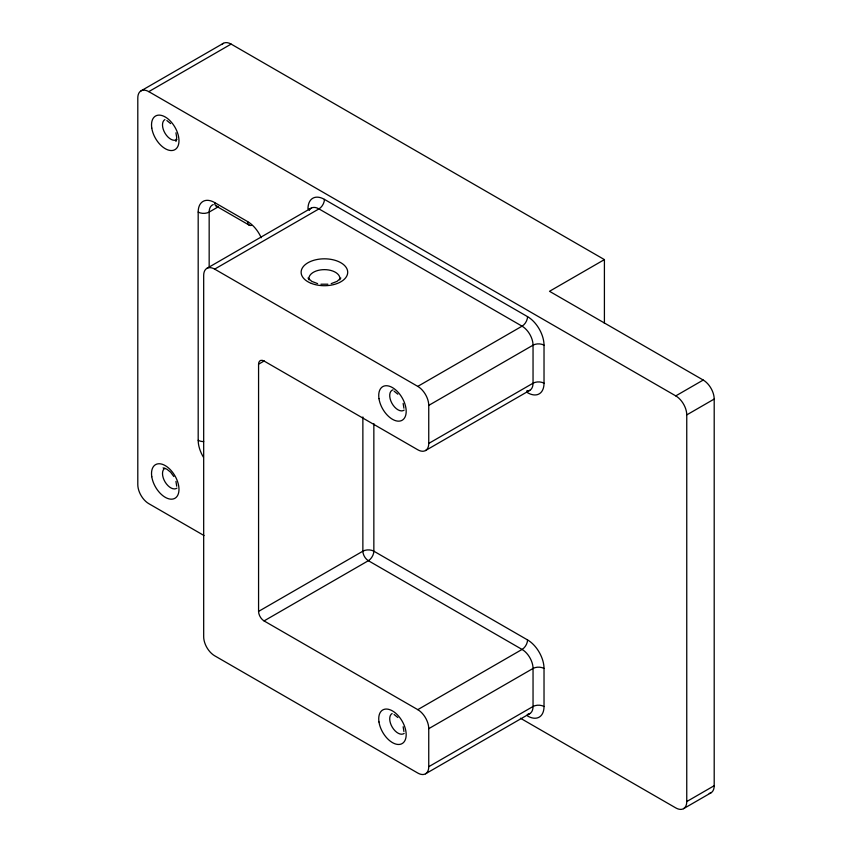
<?xml version="1.0" encoding="UTF-8"?>
<svg xmlns="http://www.w3.org/2000/svg" width="852" height="852" viewBox="0 0 852 852"><rect width="100%" height="100%" fill="white"/><g stroke="black" fill="none" stroke-linecap="round" stroke-linejoin="round"><path stroke-width="1.28" d="M175.949 141.507L176.705 137.587L175.949 132.805M340.853 278.061L336.998 281.394L331.226 283.62M141.017 90.866L223.362 43.324M204.011 535.535L148.78 503.649A15.528 8.967 60 0 1 137.8 484.639L137.8 97.969A15.528 8.967 60 0 1 148.78 91.633L231.126 44.091L604.409 259.604L604.409 323.409M218.346 206.77L209.166 212.073A7.764 4.484 0 0 1 198.186 212.073L198.186 440.26A23.292 13.451 60 0 0 203.458 457.247M206.898 268.348L311.193 208.133M428.748 766.704L428.748 728.673A15.528 8.967 60 0 0 417.768 709.652L264.056 620.916A7.764 4.484 60 0 1 258.571 611.406L362.867 551.191A7.764 4.484 0 0 1 373.847 551.191L527.558 639.927A23.292 13.451 60 0 1 544.023 668.458L544.023 706.489A7.764 4.484 0 0 0 533.043 706.489L428.748 766.704A15.528 8.967 60 0 1 417.768 773.041L214.651 655.774A15.528 8.967 60 0 1 203.681 636.763L203.681 275.452A15.528 8.967 60 0 1 214.651 269.115L318.957 208.9A7.764 4.484 -60 0 0 324.442 199.389L527.558 316.656A23.292 13.451 60 0 1 544.023 345.177L544.023 383.208A23.292 13.451 60 0 1 527.558 392.719A7.764 4.484 -60 0 0 527.164 390.61M258.571 611.406L258.571 364.198L264.226 360.939M604.409 259.604L549.508 291.299L703.219 380.045A15.528 8.967 60 0 1 714.2 399.055L714.2 785.714A15.528 8.967 60 0 1 709.226 793.457M214.651 269.115L417.768 386.382L522.063 326.167A7.764 4.484 -60 0 0 527.558 316.656M258.571 364.198A7.764 4.484 60 0 1 264.056 361.024L417.768 449.771A15.528 8.967 60 0 0 428.748 443.434L428.748 405.392L533.043 345.177A7.764 4.484 0 0 1 544.023 345.177M428.748 443.434L533.043 383.208A7.764 4.484 0 0 1 544.023 383.208M425.531 450.538L529.827 390.322M264.056 620.916L368.362 560.701A7.764 4.484 -60 0 0 373.847 551.191L373.847 423.593M148.78 91.633L675.774 395.892L703.219 380.045M520.434 718.225L675.774 807.909A15.528 8.967 60 0 0 686.755 801.562L686.755 414.903L714.2 399.055M417.768 709.652L522.063 649.437A7.764 4.484 -60 0 0 527.558 639.927M428.748 728.673L533.043 668.458A7.764 4.484 0 0 1 544.023 668.458M425.531 773.808L529.827 713.593M686.755 801.562L714.2 785.714M683.538 808.676L710.983 792.829M327.882 284.206L320.938 284.206M163.094 467.865L166.854 469.175L170.624 472.21L173.819 476.524M317.604 283.62L311.821 281.394L307.966 278.061M198.186 212.073A23.292 13.451 60 0 1 214.651 202.563L247.591 221.573A7.764 4.484 -60 0 0 251.574 225.375M216.259 206.12L249.199 225.13M166.854 120.547L170.624 123.583M394.071 391.153L397.831 394.188M394.071 714.466L397.831 717.512M403.156 403.411L403.912 408.193M403.156 726.735L403.912 731.517M175.949 481.433L176.705 486.215M362.867 416.947L362.867 551.191A7.764 4.484 60 0 0 368.362 560.701L522.063 649.437A15.528 8.967 60 0 1 533.043 668.458L533.043 706.489A15.528 8.967 60 0 1 528.07 714.232M209.166 266.463L209.166 212.073A15.528 8.967 60 0 1 213.224 204.576M221.935 44.528A15.528 8.967 60 0 1 231.126 44.091M675.774 395.892A15.528 8.967 60 0 1 686.755 414.903M417.768 386.382A15.528 8.967 60 0 1 428.748 405.392M309.201 210.125A15.528 8.967 60 0 1 318.957 208.9L522.063 326.167A15.528 8.967 60 0 1 533.043 345.177L533.043 383.208A15.528 8.967 60 0 1 527.111 391.047M309.276 209.89A7.764 4.484 0 0 0 307.977 208.9A23.292 13.451 60 0 1 324.442 199.389M544.023 706.489A23.292 13.451 60 0 1 527.558 715.999A7.764 4.484 -60 0 0 527.345 714.37M309.042 279.882A15.528 8.967 0 0 1 324.41 269.637A15.528 8.967 0 0 1 339.778 279.882M176.96 139.483A11.64 6.72 60 0 1 165.128 133.391A11.64 6.72 60 0 1 164.915 119.578M404.167 410.089A11.64 6.72 60 0 1 391.92 403.273A11.64 6.72 60 0 1 393.017 389.811M176.96 488.111A11.64 6.72 60 0 1 165.128 482.019A11.64 6.72 60 0 1 164.915 468.217M404.167 733.412A11.64 6.72 60 0 1 392.335 727.31A11.64 6.72 60 0 1 392.122 713.507M203.681 441.581A7.764 4.484 0 0 1 198.186 440.26M247.591 221.573A23.292 13.451 60 0 1 261.202 237.74M218.123 206.45A7.764 4.484 -60 0 1 214.651 202.563M311.363 283.407A23.292 13.451 0 0 0 347.648 273.226A23.292 13.451 0 0 0 314.239 260.169A23.292 13.451 0 0 0 311.363 283.407M151.773 128.056A19.404 11.204 60 0 0 174.234 150.005A19.404 11.204 60 0 0 169.74 120.451A19.404 11.204 60 0 0 151.773 128.056M378.98 398.661A19.404 11.204 60 0 0 401.452 420.611A19.404 11.204 60 0 0 396.947 391.057A19.404 11.204 60 0 0 378.98 398.661M151.773 476.683A19.404 11.204 60 0 0 174.234 498.633A19.404 11.204 60 0 0 169.74 469.079A19.404 11.204 60 0 0 151.773 476.683M378.98 721.985A19.404 11.204 60 0 0 401.452 743.924A19.404 11.204 60 0 0 396.947 714.381A19.404 11.204 60 0 0 378.98 721.985"/></g></svg>
